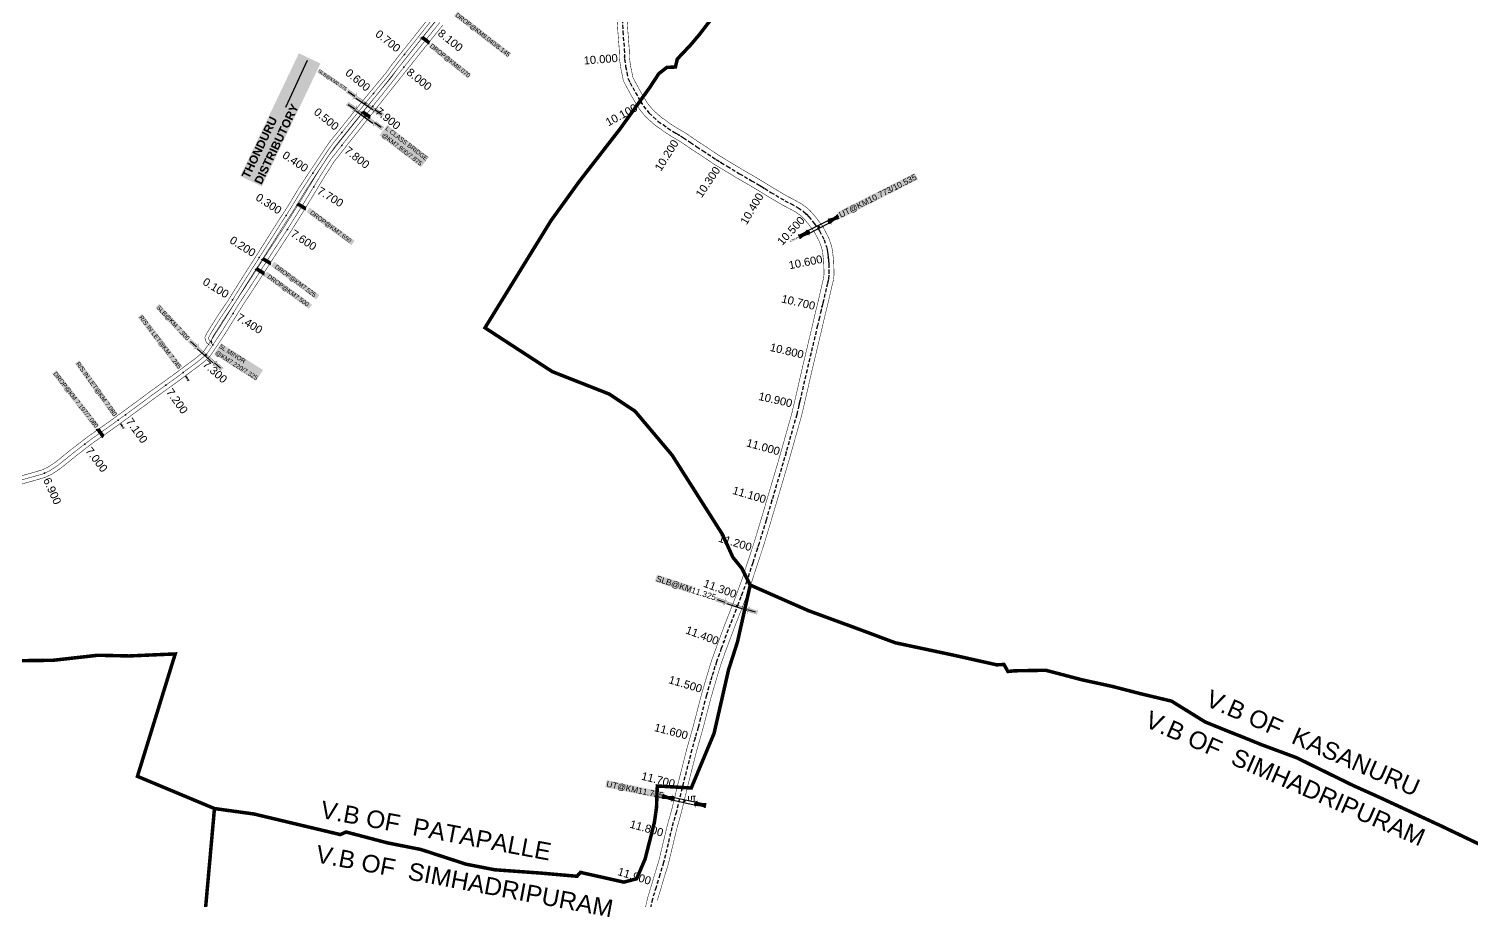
# Model space of a CAD drawing. Header units: inches. Extents: x 174104 to 230935, y 1583276 to 1631460.
# Drawn here: x 188727 to 191611, y 1618726 to 1620468 of the extents above; entities that cross this region are included whole.
import ezdxf
from ezdxf.enums import TextEntityAlignment as Align

# ---------------------------------------------------------------- set-up
doc = ezdxf.new("R2010")
doc.units = ezdxf.units.IN
doc.header["$LTSCALE"] = 15
doc.header["$MEASUREMENT"] = 0
doc.linetypes.add('ACAD_ISO02W100', pattern=[15, 12, -3])
doc.linetypes.add('HIDDEN2', pattern=[0.1875, 0.125, -0.0625])
for name, color, linetype in [('CANAL1', 7, 'Continuous'), ('CHANAGE', 1, 'Continuous'), ('CS', 134, 'Continuous'), ('CSMark', 72, 'Continuous'), ('POINT', 2, 'Continuous'), ('RE REMARKS', 7, 'Continuous'), ('STRUCTURE', 5, 'Continuous'), ('text2', 7, 'Continuous'), ('Unknown_Point_Feature', 7, 'Continuous'), ('VB', 72, 'Continuous'), ('VILLAGE BOUNDRY', 5, 'Continuous')]:
    doc.layers.add(name, color=color, linetype=linetype)
doc.styles.add('section', font='romant.shx', dxfattribs={"height": 2})
doc.styles.get("Standard").update_dxf_attribs({"font": 'arial.ttf'})
doc.dimstyles.get("Standard").update_dxf_attribs({"dimtxt": 0.18, "dimasz": 0.18, "dimexe": 0.18, "dimexo": 0.0625, "dimgap": 0.09, "dimtad": 0, "dimtih": 1, "dimtoh": 1, "dimdec": 4, "dimzin": 0, "dimdsep": 46, "dimtxsty": 'Standard', "dimcen": 0.09, "dimadec": 0, "dimazin": 0, "dimtfac": 1, "dimtdec": 4, "dimtofl": 0, "dimtmove": 0, "dimatfit": 3, "dimfxl": 1, "dimtolj": 1, "dimtzin": 0, "dimarcsym": 0})

# ---------------------------------------------------------------- blocks, each defined once
blk = doc.blocks.new('DROP')
h = blk.add_hatch()
h.set_pattern_fill('ANSI31', color=1, scale=10, angle=45)
h.set_pattern_definition([(90, (-324.4107, -25.7687), (-1.25, 0), [])])
h.paths.add_polyline_path([(-9.9, -4.3), (-13.8, 4.1), (13.8, 4.1), (10.2, -4.3)])
at = {"layer": 'STRUCTURE', "color": 5, "const_width": 0.49}
blk.add_lwpolyline([(-9.9, -4.3), (-13.8, 4.1), (13.8, 4.1), (10.2, -4.3), (-9.9, -4.3)], dxfattribs=at)
at = {"layer": 'STRUCTURE', "color": 5}
blk.add_circle((0, 0), 1.33, dxfattribs=at)
blk = doc.blocks.new('SLB')
at = {"layer": 'STRUCTURE'}
h = blk.add_hatch(dxfattribs=at)
h.set_pattern_fill('DOTS', color=6, scale=20, angle=320.3722, style=0)
h.set_pattern_definition([(320.372247934, (-159.4327, -72.9564), (1.2786241598, 0.5641323054), [0, -1.25])])
h.paths.add_polyline_path([(769699.5, 1706871.1), (769699.5, 1706861.1), (769729.1, 1706861.1), (769732.1, 1706863.1), (769792.1, 1706863.1), (769795.1, 1706861.1), (769824.7, 1706861.1), (769824.7, 1706871.1), (769795.1, 1706871.1), (769792.1, 1706869.1), (769732.1, 1706869.1), (769729.1, 1706871.1)])
at = {"layer": 'STRUCTURE', "color": 6, "const_width": 0.628}
for points in [[(769726.1, 1706877.1), (769726.1, 1706873.1), (769732.1, 1706869.1), (769792.1, 1706869.1), (769798.1, 1706873.1), (769798.1, 1706877.1)], [(769726.1, 1706855.1), (769726.1, 1706859.1), (769732.1, 1706863.1), (769792.1, 1706863.1), (769798.1, 1706859.1), (769798.1, 1706855.1)]]:
    blk.add_lwpolyline(points, dxfattribs=at)
at = {"layer": 'STRUCTURE', "color": 6, "linetype": 'ACAD_ISO02W100', "ltscale": 0.5, "const_width": 0.5}
for points in [[(769699.5, 1706871.1), (769729.1, 1706871.1)], [(769699.5, 1706861.1), (769729.1, 1706861.1)], [(769795.1, 1706871.1), (769824.7, 1706871.1)], [(769795.1, 1706861.1), (769824.7, 1706861.1)]]:
    blk.add_lwpolyline(points, dxfattribs=at)
at = {"layer": 'STRUCTURE', "color": 6}
blk.add_lwpolyline([(769732.1, 1706863.1), (769792.1, 1706863.1)], dxfattribs=at)
blk.add_lwpolyline([(769732.1, 1706863.1), (769792.1, 1706863.1)], dxfattribs=at)
at = {"layer": 'STRUCTURE', "color": 0}
blk.add_circle((769762.1, 1706866.1), 1.24, dxfattribs=at)
for points in [[(769703.8, 1706866), (769726.7, 1706866)], [(769818.6, 1706865.8), (769795.7, 1706865.8)]]:
    blk.add_leader(points, dimstyle='Standard', override={"dimasz": 10, "dimgap": 0.09, "dimtad": 0}, dxfattribs=at)
blk = doc.blocks.new('OT')
at = {"layer": 'STRUCTURE', "color": 190}
for points, const_width in [([(769751.4, 1706595.8), (769729.4, 1706595.8)], 0.5), ([(769751.4, 1706579), (769729.4, 1706579)], 0.5), ([(769775.2, 1706601.8), (769775.2, 1706597.8), (769769.2, 1706593.8), (769761.8, 1706593.8), (769754.4, 1706593.8), (769748.4, 1706597.8), (769748.4, 1706601.8)], 0.5), ([(769748.4, 1706573), (769748.4, 1706577), (769754.4, 1706581), (769761.8, 1706581), (769761.8, 1706581), (769761.8, 1706581), (769769.2, 1706581), (769775.2, 1706577), (769775.2, 1706573)], 0.5), ([(769761.8, 1706593.8), (769761.8, 1706581)], 2.5)]:
    blk.add_lwpolyline(points, dxfattribs=dict(at, const_width=const_width))
at = {"layer": 'STRUCTURE', "color": 0}
blk.add_circle((769761.8, 1706587.4), 1.87, dxfattribs=at)
blk.add_leader([(769732.6, 1706587.4), (769753.8, 1706587.4)], dimstyle='Standard', override={"dimasz": 10, "dimgap": 0.09, "dimtad": 0}, dxfattribs=at)
blk = doc.blocks.new('UT')
at = {"layer": 'STRUCTURE'}
h = blk.add_hatch(dxfattribs=at)
h.set_pattern_fill('DASH', color=150, scale=8, angle=-39.6278, style=0)
h.set_pattern_definition([(320.372247933, (-4370.464, -6260.8811), (1.40800153113, 0.132407282), [1, -1])])
h.paths.add_polyline_path([(765163, 1700681.9), (765165.6, 1700680.6), (765167.2, 1700680.3), (765169.1, 1700680), (765172.4, 1700679.6), (765176.4, 1700679.3), (765179.5, 1700679.5), (765183.1, 1700679.9), (765187.7, 1700680.9), (765188.9, 1700681.2), (765193.1, 1700682.2), (765196.1, 1700680.2), (765196.1, 1700672.2), (765193.1, 1700670.2), (765190.5, 1700670.8), (765188.1, 1700671.3), (765185.5, 1700671.8), (765183.6, 1700672.1), (765181, 1700672.5), (765180.3, 1700672.5), (765178.5, 1700672.6), (765176.7, 1700672.6), (765174.6, 1700672.5), (765172.5, 1700672.3), (765170.4, 1700672), (765168.5, 1700671.7), (765166.1, 1700671.2), (765165, 1700670.8), (765163, 1700669.7)])
h.paths.add_polyline_path([(765259.1, 1700682.2), (765256.1, 1700680.2), (765256.1, 1700672.2), (765259.1, 1700670.2), (765261.9, 1700671), (765264.4, 1700671.6), (765266.4, 1700672), (765269.1, 1700672.5), (765272.7, 1700673), (765276.1, 1700673.1), (765278.6, 1700672.9), (765281.2, 1700672.7), (765283.9, 1700672.3), (765286.4, 1700671.9), (765288, 1700671.3), (765289.2, 1700670.6), (765289.1, 1700682.7), (765287.6, 1700681.8), (765285.7, 1700681.2), (765283, 1700680.7), (765281.2, 1700680.4), (765276.7, 1700679.9), (765272.7, 1700679.9), (765268.7, 1700680.3), (765264.8, 1700681), (765261.2, 1700681.7)])
at = {"layer": 'STRUCTURE', "color": 150, "const_width": 0.628}
for points in [[(765190.1, 1700688.2), (765190.1, 1700684.2), (765196.1, 1700680.2), (765256.1, 1700680.2), (765262.1, 1700684.2), (765262.1, 1700688.2)], [(765190.1, 1700664.2), (765190.1, 1700668.2), (765196.1, 1700672.2), (765256.1, 1700672.2), (765262.1, 1700668.2), (765262.1, 1700664.2)]]:
    blk.add_lwpolyline(points, dxfattribs=at)
at = {"layer": 'STRUCTURE', "color": 150}
for points in [[(765196.1, 1700680.2), (765256.1, 1700680.2)], [(765196.1, 1700672.2), (765256.1, 1700672.2)], [(765196.1, 1700672.2), (765256.1, 1700672.2)]]:
    blk.add_lwpolyline(points, dxfattribs=at)
at = {"layer": 'STRUCTURE', "color": 0}
blk.add_circle((765226.1, 1700676.2), 1.89, dxfattribs=at)
at = {"layer": 'STRUCTURE', "color": 150}
for points in [[(765163, 1700681.9), (765164.4, 1700681.1), (765167.9, 1700680.2), (765171.2, 1700679.8), (765176.1, 1700679.4), (765184.7, 1700680.3), (765193.1, 1700682.2)], [(765163, 1700669.7), (765164.3, 1700670.6), (765167.8, 1700671.6), (765171.2, 1700672.1), (765176, 1700672.6), (765184.7, 1700672), (765193.1, 1700670.2)], [(765289.1, 1700682.7), (765287.8, 1700681.9), (765284.3, 1700680.9), (765280.9, 1700680.4), (765276.1, 1700679.8), (765267.4, 1700680.5), (765259.1, 1700682.2)], [(765289.2, 1700670.6), (765287.8, 1700671.4), (765284.2, 1700672.3), (765280.9, 1700672.7), (765276.1, 1700673.1), (765267.4, 1700672.2), (765259.1, 1700670.2)]]:
    blk.add_spline(points, degree=3, dxfattribs=at)
at = {"layer": 'STRUCTURE', "color": 0}
blk.add_text('STREAM', height=5, dxfattribs=at).set_placement((765148.2, 1700675.8), align=Align.MIDDLE_CENTER)
for points in [[(765190.9, 1700676), (765164.2, 1700675.8)], [(765289.3, 1700676.7), (765265.4, 1700676.4)]]:
    blk.add_leader(points, dimstyle='Standard', override={"dimasz": 10, "dimgap": 0.09, "dimtad": 0}, dxfattribs=at)

msp = doc.modelspace()

# ---------------------------------------------------------------- linework, layer by layer
at = {"layer": 'CANAL1', "color": 200, "const_width": 1}
for points in [[(189089.82155, 1619834.98175), (189088.29814, 1619835.2717), (189086.30791, 1619836.35531), (189082.54583, 1619839.69891), (189080.27398, 1619843.56697), (189078.53764, 1619850.39987), (189082.36832, 1619858.85011), (189087.95897, 1619868.12982), (189104.75513, 1619894.56138), (189126.25263, 1619926.50783), (189135.35186, 1619941.40919), (189150.4754, 1619965.44202), (189167.95742, 1619993.10402), (189174.41372, 1620002.89318), (189186.7279, 1620022.30794), (189206.40272, 1620053.25632), (189224.45691, 1620082.10079), (189236.62768, 1620100.62818), (189243.84869, 1620111.88118), (189265.66428, 1620147.82203), (189287.16164, 1620180.83949), (189319.42786, 1620229.22433), (189329.51192, 1620243.27819), (189349.88364, 1620268.37979), (189395.16681, 1620324.67746), (189440.70252, 1620379.54801), (189450.02402, 1620392.64879), (189466.26323, 1620413.51542), (189496.88984, 1620451.86644), (189544.59754, 1620512.04758)], [(188699.82209, 1619570.79089), (188734.28145, 1619580.37691), (188751.96519, 1619585.4821), (188763.70834, 1619590.75922), (188772.26908, 1619596.21937), (188781.03972, 1619602.22053), (188812.94623, 1619628.09699), (188846.46913, 1619653.63623), (188883.99543, 1619680.04642), (188927.93425, 1619712.03196), (188968.40206, 1619741.96217), (189013.21128, 1619774.28789), (189057.74581, 1619807.26352), (189073.33794, 1619819.90825), (189077.6376, 1619824.77748), (189084.12111, 1619834.41446), (189105.772, 1619867.1075), (189140.12074, 1619922.39082), (189172.29378, 1619971.33708), (189203.74749, 1620020.30272), (189237.15141, 1620071.4973), (189267.59766, 1620120.11191), (189303.99067, 1620180.10561), (189323.87682, 1620211.25396), (189356.00856, 1620252.22022), (189385.41592, 1620288.96267), (189397.37937, 1620304.31182), (189434.9459, 1620351.42736), (189493.06381, 1620424.36605), (189541.87562, 1620484.99906)], [(189094.0137, 1619848.23689), (189093.49827, 1619848.69498), (189093.35295, 1619848.94241), (189093.31535, 1619849.09036), (189094.78191, 1619852.32549), (189099.86465, 1619860.76214), (189116.47273, 1619886.89772), (189138.04015, 1619918.94807), (189147.25119, 1619934.03256), (189162.31729, 1619957.9741), (189179.71938, 1619985.50962), (189186.16939, 1619995.28926), (189198.54646, 1620014.80316), (189218.24374, 1620045.78687), (189236.24245, 1620074.5427), (189248.36994, 1620093.00422), (189255.72583, 1620104.4674), (189277.51735, 1620140.3686), (189298.85199, 1620173.13614), (189330.94245, 1620221.25741), (189340.64439, 1620234.77872), (189360.77344, 1620259.58132), (189406.00863, 1620315.81933), (189451.80811, 1620371.00772), (189461.257, 1620384.28754), (189477.25775, 1620404.84776), (189507.84519, 1620443.14975), (189555.62091, 1620503.41669)], [(189902.86455, 1620485.72546), (189904.43022, 1620461.37438), (189907.13573, 1620426.65273), (189907.88137, 1620406.07538), (189909.89635, 1620390.66776), (189912.58459, 1620378.20308), (189915.23919, 1620364.3459), (189919.81628, 1620355.25811), (189930.81516, 1620334.94018), (189940.99399, 1620317.5004), (189947.50521, 1620306.99479), (189959.19005, 1620292.62197), (189968.54726, 1620283.98949), (189978.85928, 1620274.74295), (189988.9278, 1620268.04783), (189998.53309, 1620260.8285), (190014.81502, 1620250.60057), (190030.38722, 1620241.50582), (190043.68822, 1620232.31999), (190056.73448, 1620223.42391), (190069.15612, 1620215.62901), (190095.49001, 1620197.79777), (190117.99062, 1620184.21216), (190142.47543, 1620169.39175), (190166.809, 1620155.34181), (190183.2055, 1620145.61242), (190205.08828, 1620132.17894), (190233.58641, 1620115.31717), (190245.91121, 1620108.98702), (190259.63572, 1620101.54237), (190268.98655, 1620094.83989), (190274.44783, 1620090.00037), (190278.63761, 1620085.34602), (190285.30173, 1620077.48179), (190288.89297, 1620072.49172), (190295.92193, 1620063.5404), (190298.67283, 1620058.7831), (190307.50289, 1620042.02871), (190312.01314, 1620029.24898), (190313.07316, 1620024.64869), (190313.69753, 1620019.50338), (190314.38276, 1620016.08172), (190314.8471, 1620010.51231), (190315.90102, 1620003.46019), (190316.05299, 1619997.16966), (190316.48432, 1619985.22391), (190316.48517, 1619975.88932), (190315.55167, 1619968.3958), (190313.50002, 1619960.53826), (190311.3344, 1619950.78583), (190304.40606, 1619920.91937), (190301.01646, 1619907.32837), (190297.61225, 1619892.96677), (190293.84165, 1619876.65048), (190272.82659, 1619788.17417), (190259.10292, 1619728.20515), (190252.292, 1619699.11817), (190228.18627, 1619613.59623), (190191.1647, 1619488.31709), (190177.37969, 1619442.59225), (190164.42005, 1619403.35452), (190152.55359, 1619366.89842), (190135.7349, 1619321.54774), (190119.7494, 1619280.80539), (190101.74936, 1619232.6512), (190092.06737, 1619205.58013), (190089.00069, 1619195.8735), (190082.9372, 1619175.65989), (190080.13993, 1619166.37033), (190071.91639, 1619138.03638), (190068.6792, 1619126.06824), (190059.86464, 1619091.94216), (190055.13228, 1619073.72909), (190042.5648, 1619029.469), (190025.84247, 1618963.44464), (190011.64127, 1618905.03634), (190002.83658, 1618873.70343), (189986.14139, 1618803.91354), (189978.62931, 1618779.63959), (189971.16204, 1618754.434), (189963.86839, 1618730.46829), (189959.33948, 1618710.28673)], [(189922.80949, 1620487.2242), (189924.38031, 1620462.79292), (189927.10756, 1620427.79218), (189927.83425, 1620407.7379), (189929.62061, 1620394.0785), (189932.18387, 1620382.1933), (189934.35692, 1620370.84981), (189937.54547, 1620364.51896), (189948.25037, 1620344.7441), (189958.13343, 1620327.81109), (189963.83091, 1620318.61842), (189973.80471, 1620306.35023), (189982.0046, 1620298.78544), (189991.13606, 1620290.59748), (190000.48273, 1620284.38235), (190009.88043, 1620277.31905), (190025.18028, 1620267.70804), (190041.12855, 1620258.39365), (190055.00474, 1620248.81059), (190067.68756, 1620240.16233), (190080.08158, 1620232.38477), (190106.27288, 1620214.65009), (190128.33761, 1620201.32766), (190152.65496, 1620186.60859), (190176.91265, 1620172.60247), (190193.54083, 1620162.73561), (190215.41287, 1620149.30872), (190243.25599, 1620132.8345), (190255.24917, 1620126.67468), (190270.27098, 1620118.52633), (190281.47777, 1620110.49354), (190288.55708, 1620104.2202), (190293.70243, 1620098.50433), (190301.0722, 1620089.80736), (190304.88155, 1620084.51423), (190312.52668, 1620074.77823), (190316.18303, 1620068.45505), (190325.87685, 1620050.06175), (190331.24887, 1620034.84019), (190332.80005, 1620028.10839), (190333.45921, 1620022.67634), (190334.2184, 1620018.88539), (190334.72378, 1620012.82368), (190335.86515, 1620005.18641), (190336.04428, 1619997.77203), (190336.48429, 1619985.58578), (190336.48529, 1619974.64928), (190335.23552, 1619964.61695), (190332.94446, 1619955.8425), (190330.83836, 1619946.35817), (190323.8515, 1619916.23941), (190320.4503, 1619902.60188), (190317.086, 1619888.40869), (190313.31437, 1619872.08791), (190292.30424, 1619783.63237), (190278.58768, 1619723.69443), (190271.66329, 1619694.12282), (190247.40202, 1619608.04909), (190210.32923, 1619482.59661), (190196.4528, 1619436.56855), (190183.42456, 1619397.12312), (190171.44625, 1619360.32341), (190154.42164, 1619314.41746), (190138.4267, 1619273.65107), (190120.5332, 1619225.78187), (190111.02535, 1619199.1977), (190108.11547, 1619189.98738), (190102.09085, 1619169.90335), (190099.3194, 1619160.69953), (190091.1748, 1619132.63757), (190088.01518, 1619120.9562), (190079.2255, 1619086.92647), (190074.43306, 1619068.48212), (190061.88238, 1619024.28123), (190045.25374, 1618958.62676), (190030.99138, 1618899.96695), (190022.19671, 1618868.66967), (190005.44055, 1618798.62497), (189997.7711, 1618773.84249), (189990.31716, 1618748.68188), (189983.21946, 1618725.36002)], [(188704.58791, 1619555.50911), (188738.64455, 1619564.98309), (188757.49081, 1619570.4239), (188771.32966, 1619576.64278), (188781.09092, 1619582.86863), (188790.61228, 1619589.38347), (188822.83577, 1619615.51701), (188855.92487, 1619640.72577), (188893.30857, 1619667.03558), (188937.39975, 1619699.13204), (188977.83994, 1619729.04183), (189022.65272, 1619761.37011), (189067.55019, 1619794.61448), (189084.45006, 1619808.31975), (189090.3264, 1619814.97452), (189097.42889, 1619825.53154), (189119.24, 1619858.4665), (189153.60326, 1619913.77318), (189185.71022, 1619962.61892), (189217.17851, 1620011.60728), (189250.63259, 1620062.8787), (189281.21834, 1620111.71609), (189317.57533, 1620171.65039), (189336.94518, 1620201.99004), (189368.54944, 1620242.28378), (189397.97208, 1620279.04533), (189409.94463, 1620294.40618), (189447.4561, 1620341.45264), (189505.55219, 1620414.36395), (189554.42838, 1620475.07694)]]:
    msp.add_lwpolyline(points, dxfattribs=at)
at = {"layer": 'CANAL1', "color": 1, "linetype": 'HIDDEN2', "ltscale": 4, "const_width": 1}
for points in [[(189091.13035, 1619841.85831), (189090.6832, 1619841.94341), (189090.35905, 1619842.1199), (189088.02205, 1619844.19695), (189086.81346, 1619846.25469), (189085.9265, 1619849.74512), (189088.57511, 1619855.5878), (189093.91181, 1619864.44598), (189110.61393, 1619890.72955), (189132.14639, 1619922.72795), (189141.30153, 1619937.72088), (189156.39635, 1619961.70806), (189173.8384, 1619989.30682), (189180.29156, 1619999.09122), (189192.63718, 1620018.55555), (189212.32323, 1620049.52159), (189230.34968, 1620078.32174), (189242.49881, 1620096.8162), (189249.78726, 1620108.17429), (189271.59081, 1620144.09532), (189293.00681, 1620176.98781), (189325.18515, 1620225.24087), (189335.07815, 1620239.02845), (189355.32854, 1620263.98055), (189400.58772, 1620320.2484), (189446.25531, 1620375.27786), (189455.64051, 1620388.46817), (189471.76049, 1620409.18159), (189502.36752, 1620447.5081), (189550.10922, 1620507.73214)], [(188702.205, 1619563.15), (188736.463, 1619572.68), (188754.728, 1619577.953), (188767.519, 1619583.701), (188776.68, 1619589.544), (188785.826, 1619595.802), (188817.891, 1619621.807), (188851.197, 1619647.181), (188888.652, 1619673.541), (188932.667, 1619705.582), (188973.121, 1619735.502), (189017.932, 1619767.829), (189062.648, 1619800.939), (189078.894, 1619814.114), (189083.982, 1619819.876), (189090.775, 1619829.973), (189112.506, 1619862.787), (189146.862, 1619918.082), (189179.002, 1619966.978), (189210.463, 1620015.955), (189243.892, 1620067.188), (189274.408, 1620115.914), (189310.783, 1620175.878), (189330.411, 1620206.622), (189362.279, 1620247.252), (189391.694, 1620284.004), (189403.662, 1620299.359), (189441.201, 1620346.44), (189499.308, 1620419.365), (189548.152, 1620480.038)]]:
    msp.add_lwpolyline(points, dxfattribs=at)
at = {"layer": 'CANAL1', "color": 1, "linetype": 'HIDDEN2', "ltscale": 4}
msp.add_lwpolyline([(189912.83702, 1620486.47483), (189914.40527, 1620462.08365), (189917.12165, 1620427.22246), (189917.85781, 1620406.90664), (189919.75848, 1620392.37313), (189922.38423, 1620380.19819), (189924.79806, 1620367.59786), (189928.68088, 1620359.88853), (189939.53276, 1620339.84214), (189949.56371, 1620322.65574), (189955.66806, 1620312.80661), (189966.49738, 1620299.4861), (189975.27593, 1620291.38747), (189984.99767, 1620282.67021), (189994.70526, 1620276.21509), (190004.20676, 1620269.07377), (190019.99765, 1620259.1543), (190035.75788, 1620249.94974), (190049.34648, 1620240.56529), (190062.21102, 1620231.79312), (190074.61885, 1620224.00689), (190100.88145, 1620206.22393), (190123.16412, 1620192.76991), (190147.56519, 1620178.00017), (190171.86083, 1620163.97214), (190188.37316, 1620154.17401), (190210.25058, 1620140.74383), (190238.4212, 1620124.07583), (190250.58019, 1620117.83085), (190264.95335, 1620110.03435), (190275.23216, 1620102.66672), (190281.50246, 1620097.11028), (190286.17002, 1620091.92517), (190293.18697, 1620083.64458), (190296.88726, 1620078.50297), (190304.22431, 1620069.15931), (190307.42793, 1620063.61907), (190316.68987, 1620046.04523), (190321.631, 1620032.04458), (190322.9366, 1620026.37854), (190323.57837, 1620021.08986), (190324.30058, 1620017.48355), (190324.78544, 1620011.66799), (190325.88309, 1620004.3233), (190326.04864, 1619997.47084), (190326.48431, 1619985.40484), (190326.48523, 1619975.2693), (190325.3936, 1619966.50637), (190323.22224, 1619958.19038), (190321.08638, 1619948.572), (190314.12878, 1619918.57939), (190310.73338, 1619904.96513), (190307.34913, 1619890.68773), (190303.57801, 1619874.3692), (190282.56542, 1619785.90327), (190268.8453, 1619725.94979), (190261.97765, 1619696.62049), (190237.79414, 1619610.82266), (190200.74696, 1619485.45685), (190186.91624, 1619439.5804), (190173.9223, 1619400.23882), (190161.99992, 1619363.61091), (190145.07827, 1619317.9826), (190129.08805, 1619277.22823), (190111.14128, 1619229.21653), (190101.54636, 1619202.38891), (190098.55808, 1619192.93044), (190092.51403, 1619172.78162), (190089.72966, 1619163.53493), (190081.5456, 1619135.33697), (190078.34719, 1619123.51222), (190069.54507, 1619089.43432), (190064.78267, 1619071.1056), (190052.22359, 1619026.87511), (190035.5481, 1618961.0357), (190021.31632, 1618902.50164), (190012.51664, 1618871.18655), (189995.79097, 1618801.26925), (189988.20021, 1618776.74104), (189980.7396, 1618751.55794), (189973.54393, 1618727.91416), (189969.09236, 1618708.07727)], dxfattribs=at)
at = {"layer": 'CS', "color": 3}
for p in [(189477.65299, 1620416.56025), (189415.52408, 1620338.24672), (189352.55586, 1620260.56411), (189294.5067, 1620179.23696), (189241.10933, 1620094.70101), (189187.4243, 1620010.33684), (189134.01978, 1619925.79591)]:
    msp.add_point(p, dxfattribs=at)
at = {"layer": 'POINT'}
for p in [(189399, 1620319, 80), (190306, 1620072, 23), (189091, 1619843, 79), (190142, 1619314, 24), (190037, 1618924, 25)]:
    msp.add_point(p, dxfattribs=at)
at = {"layer": 'text2', "color": 2, "linetype": 'Continuous'}
for p in [(189520.16947, 1620445.27868, 1), (189476.7107, 1620391.00512), (189414.38293, 1620312.80507), (189398.78639, 1620293.10357, 2), (189401.41681, 1620296.47841, 2), (189352.24343, 1620234.45718), (189296.1837, 1620151.81114), (189272.47328, 1620112.82476, 1), (189243.60707, 1620066.75132), (189202.4252, 1620003.44214, 1), (189189.19743, 1619982.84977), (189189.50018, 1619983.32107, 1), (189134.92295, 1619898.86644), (189094.68211, 1619835.87277, 1), (189080.01261, 1619815.38079), (189080.25627, 1619815.65673, 1), (189035.2549, 1619780.65575, 1), (189000.29019, 1619755.10206), (188904.91005, 1619685.37615, 1), (188919.58387, 1619696.05805), (188869.9245, 1619660.361, 1), (188838.5179, 1619637.52149), (188757.6346, 1619579.25916)]:
    msp.add_point(p, dxfattribs=at)
at = {"layer": 'text2', "color": 3}
for p in [(189917.69327, 1620411.44732), (189951.69105, 1620319.22336), (190026.8544, 1620255.1497), (190110.37435, 1620200.49222), (190196.15545, 1620149.3966), (190281.15334, 1620097.41965), (190325.01764, 1620010.11428), (190312.46783, 1619911.91961), (190289.42106, 1619814.76645), (190266.86622, 1619717.49785), (190240.70593, 1619621.15306), (190212.53857, 1619525.35906), (190183.67775, 1619429.77526), (190151.49022, 1619335.27208), (190115.91206, 1619241.97945), (190084.95748, 1619147.09254), (190058.9848, 1619050.68669), (190033.85207, 1618954.06005), (190009.19858, 1618857.31626), (189983.50035, 1618760.87679)]:
    msp.add_point(p, dxfattribs=at)
at = {"layer": 'Unknown_Point_Feature'}
msp.add_point((189091.99994, 1619839.99988, -999999), dxfattribs=at)
at = {"layer": 'VILLAGE BOUNDRY', "linetype": 'HIDDEN2', "ltscale": 20, "const_width": 7}
for points in [[(190149.25024, 1620562.57222), (190068.00294, 1620456.90719), (190049.70635, 1620435.20316), (190023.26436, 1620407.31842), (190019.46159, 1620391.27504), (190002.25689, 1620390.41622), (189986.25224, 1620377.99872), (189968.19696, 1620350.37876), (189908.7598, 1620267.57681), (189827.25802, 1620162.62513), (189770.78034, 1620084.33904), (189693.07635, 1619958.24301), (189638.69332, 1619869.99164), (189676.24342, 1619845.53369), (189773.09106, 1619782.45275), (189822.37283, 1619763.04261), (189886.85895, 1619737.64408), (189938.56563, 1619703.41228), (190012.80724, 1619615.43235), (190057.13801, 1619545.66137), (190113.45926, 1619457.01888), (190134.36272, 1619411.1457), (190152.2393, 1619389.18582), (190169.0381, 1619355.75865), (190156.07311, 1619297.9896), (190143.47892, 1619241.8727), (190125.64335, 1619186.08884), (190096.74594, 1619059.37173), (190086.12754, 1619033.91918), (190051.12389, 1618950.01464), (189983.2267, 1618954.13203), (189981.67225, 1618911.29326), (189977.36109, 1618881.08875), (189958.90935, 1618808.23861), (189941.91878, 1618768.67889), (189916.46926, 1618761.94551), (189884.14756, 1618769.17774), (189829.53626, 1618781.39744), (189822.63231, 1618773.6519), (189750.72511, 1618779.9545), (189657.90548, 1618786.65619), (189600.67424, 1618797.82931), (189510.43313, 1618827.19026), (189443.39289, 1618840.44707), (189360.95554, 1618862.12122), (189349.4214, 1618856.99741), (189276.85553, 1618874.27687), (189176.72226, 1618898.1207), (189097.75228, 1618908.98561)], [(190169.0381, 1619355.75865), (190285.20488, 1619304.6366), (190380.64354, 1619269.63707), (190458.95784, 1619240.40191), (190574.25406, 1619215.90413), (190661.86008, 1619196.28856), (190676.42295, 1619197.01546), (190684.28083, 1619183.01834), (190697.652, 1619184.35473), (190760.13522, 1619185.38741), (190832.73524, 1619166.26222), (190894.03751, 1619152.90246), (190949.28131, 1619138.58497), (191011.36661, 1619123.78871), (191078.7081, 1619082.09057), (191127.43236, 1619062.29689), (191151.48843, 1619052.8427), (191190.28763, 1619037.06443), (191261.24694, 1619010.69458), (191375.0338, 1618954.83696), (191427.1506, 1618931.44378), (191550.21928, 1618874.37979), (191731.43813, 1618787.67803)], [(188201.97515, 1619273.64874), (188368.07388, 1619237.83338), (188478.72022, 1619223.35757), (188548.81556, 1619217.56727), (188606.16628, 1619211.77697), (188659.4619, 1619207.72377), (188701.24454, 1619204.49834), (188774.94436, 1619205.31796), (188864.44758, 1619215.42279), (188927.23078, 1619214.05102), (189019.27699, 1619218.06567), (188943.73785, 1618973.3659), (189097.75228, 1618908.98561), (189170.97988, 1618898.91076), (189097.75228, 1618908.98561), (189079.49292, 1618704.77715)]]:
    msp.add_lwpolyline(points, dxfattribs=at)

# ---------------------------------------------------------------- block references
for p, xscale, yscale, zscale, rotation in [((189520.16947, 1620445.27868, 1), 0.77, 0.77, 0.77, 142.4821755936667), ((189401.41681, 1620296.47841, 2), 0.7699999999999999, 0.7699999999999999, 0.7699999999999999, 145.6773577142901), ((189272.47328, 1620112.82476, 1), 0.77, 0.77, 0.77, 149.3743550764017), ((189189.50018, 1619983.32107, 1), 0.77, 0.77, 0.77, 148.4224740682793), ((189202.4252, 1620003.44214, 1), 0.77, 0.77, 0.77, 148.7096710962939), ((188869.9245, 1619660.361), 0.77, 0.77, 0.77, 126.2811872859698)]:
    msp.add_blockref('DROP', p, dxfattribs=dict(xscale=xscale, yscale=yscale, zscale=zscale, rotation=rotation))
at = {"layer": 'STRUCTURE', "color": 0}
for name, p, xscale, yscale, zscale, rotation in [('SLB', (-930036.16218, 938579.7483, 80), 0.7, 0.7, 0.7, 325.6159481892919), ('SLB', (-940222.73868, 955568.57438, 2), 0.7000000000000001, 0.7000000000000001, 0.7000000000000001, 324.7490485714719), ('UT', (251367.28396, 316067.36703, 23), 0.7000000000000002, 0.7000000000000002, 0.7000000000000002, 26.9065254278384), ('SLB', (-1006582.58824, 1082885.63161, 1), 0.7000000000000001, 0.7000000000000001, 0.7000000000000001, 318.4575797532927), ('OT', (-441732.00327, 1499445.58625), 0.3429999999999998, 0.3429999999999998, 0.3429999999999998, 305.0772726721021), ('OT', (-441861.75148, 1499349.77552, 1), 0.3429999999999998, 0.3429999999999998, 0.3429999999999998, 305.0772726721021), ('SLB', (-694770.64158, 652446.32731, 24), 0.7000000000000001, 0.7000000000000001, 0.7000000000000001, 341.8085222751129), ('UT', (-593173.47394, 574540.01089, 25), 0.7000000000000002, 0.7000000000000002, 0.7000000000000002, 347.3583774109676)]:
    msp.add_blockref(name, p, dxfattribs=dict(at, xscale=xscale, yscale=yscale, zscale=zscale, rotation=rotation))

# ---------------------------------------------------------------- texts
at = {"layer": 'CHANAGE'}
for s, rotation, p in [('0.700', 321.3896144, (189422.87606, 1620460.71403)), ('0.600', 320.31156024, (189363.07889, 1620383.16789)), ('0.500', 320.93823316, (189300.0164, 1620304.78407)), ('0.400', 326.3020139, (189236.36624, 1620217.85487)), ('0.300', 326.69881962, (189183.02239, 1620133.39978)), ('0.200', 327.61431563, (189130.72231, 1620047.64119)), ('0.100', 328.5904955, (189076.77618, 1619964.37414))]:
    msp.add_text(s, height=16, rotation=rotation, dxfattribs=at).set_placement(p, align=Align.MIDDLE_LEFT)
for s, rotation, p in [('10.000', 4.45547049, (189904.13998, 1620409.43539)), ('10.100', 28.4283919, (189941.52976, 1620311.8671)), ('10.200', 57.86391846, (190020.02605, 1620243.73748)), ('10.300', 55.89722903, (190103.57181, 1620189.731)), ('10.400', 59.31587077, (190189.75194, 1620137.42721)), ('10.500', 47.17370448, (190273.68715, 1620088.9208)), ('10.600', 11.00048585, (190313.16388, 1620007.77773)), ('10.700', 346.93968512, (190298.66963, 1619913.30933)), ('10.800', 346.63859476, (190275.62281, 1619816.07842)), ('10.900', 347.11004593, (190252.85222, 1619718.58799)), ('11.000', 344.25865279, (190227.96977, 1619622.48042)), ('11.100', 343.53692515, (190200.10543, 1619526.62648)), ('11.200', 343.22311812, (190171.60901, 1619430.85301)), ('11.300', 339.65226935, (190140.81914, 1619336.63754)), ('11.400', 339.50425685, (190105.25935, 1619243.2167)), ('11.500', 343.24188249, (190072.32793, 1619147.86761)), ('11.600', 345.43476115, (190044.06974, 1619054.76738)), ('11.700', 345.7872825, (190018.21168, 1618958.08961)), ('11.800', 344.30440371, (189994.8331, 1618860.41069)), ('11.900', 342.80423981, (189970.12801, 1618763.92443))]:
    msp.add_text(s, height=16, rotation=rotation, dxfattribs=at).set_placement(p, align=Align.MIDDLE_RIGHT)
at = {"layer": 'CSMark', "color": 1}
for s, rotation, p in [('8.100', 321.16465427, (189547.84568, 1620462.11599)), ('8.000', 321.45199006, (189485.31365, 1620384.15024)), ('7.900', 321.43366319, (189422.98368, 1620305.94744)), ('7.800', 321.8912587, (189360.89868, 1620227.66846)), ('7.700', 328.75841467, (189305.58857, 1620146.10601)), ('7.600', 326.87596951, (189252.81945, 1620060.74033)), ('7.400', 328.14640625, (189144.26635, 1619893.06119)), ('7.300', 318.55463596, (189077.97367, 1619800.81867)), ('7.200', 305.80696971, (189006.72581, 1619746.18115)), ('7.100', 306.05298456, (188926.05773, 1619687.16485)), ('7.000', 307.30177146, (188845.18404, 1619628.77149)), ('6.900', 294.1981246, (188762.14342, 1619569.22569))]:
    msp.add_text(s, height=16, rotation=rotation, dxfattribs=at).set_placement(p, align=Align.MIDDLE_LEFT)
at = {"layer": 'POINT', "style": 'section'}
msp.add_text(' UT', height=10, dxfattribs=at).set_placement((190037, 1618924, 25))
at = {"layer": 'STRUCTURE', "color": 5, "attachment_point": 1, "bg_fill": 1, "box_fill_scale": 1.1, "bg_fill_color": 7, "bg_fill_true_color": 16777215, "bg_fill_transparency": 0}
for s, insert, char_height, width, rotation in [('\\pi0.52999;DROP@KM8.040/8.145', (189583.73712, 1620500.72157), 9, 133.9542565, 322.18724812), ('\\pi0.52999;DROP@KM8.070', (189532.80583, 1620438.96545), 9, 98.8996862, 321.16465441), ('{\\fArial|b1|i0|c0|p34;\\C1;THONDURU DISTRIBUTORY}', (189151.61127, 1620174.05098), 16.64, 268.695614, 64.47707438), ('SLB@KM0.575', (189308.04035, 1620387.18997, 80), 7, 67.2289359, 325.61594819), ('\\pi0.50544;L CLASS BRIDGE \\P\\pi2.98565;@KM7.800/7.875', (189443.59841, 1620273.98096, 1), 9, 102.8287449, 322.37359434), ('UT@KM10.773/10.535', (190344.88616, 1620100.32185, 23), 12, 171.0340518, 26.90652543), ('\\pi6.02442;DROP@KM7.650', (189288.36893, 1620108.94425), 9, 109.8885402, 323.53188784), ('\\pi6.02988;DROP@KM7.525', (189217.63826, 1620000.72943), 9, 109.9976808, 323.53188784), ('\\pi6.02442;DROP@KM7.500', (189202.86457, 1619981.25358, -1), 9, 109.8885402, 323.81929507), ('\\pi0.3274;SLB@KM 7.300', (188987.42891, 1619916.32832), 9, 89.8321555, 312.97466051), ('\\pi0.5392;R/S IN LET@KM 7.245', (188953.15354, 1619896.35653, -1), 9, 129.7427967, 307.41105581), ('5L MINOR @KM7.220/7.325', (189111.2159, 1619837.79332), 9, 97.6288813, 327.46533585), ('\\pi0.5392;R/S IN LET@KM 7.080 ', (188827.37695, 1619803.55641, -1), 9, 129.6445703, 305.6663351), ('\\pi0.52999;DROP@KM 7.197/7.080', (188781.64168, 1619783.73946, -1), 9, 137.3492087, 307.81862035), ('SLB@KM11.325', (189983.47879, 1619375.10848, 24), 12, 72.6054707, 341.80852228), ('UT@KM11.725', (189883.06055, 1618964.46601, 25), 12, 115.2332333, 348.22574294)]:
    msp.add_mtext(s, dxfattribs=dict(at, insert=insert, char_height=char_height, width=width, rotation=rotation))
at = {"layer": 'VB', "color": 1}
for s, rotation, p in [('V.B OF  KASANURU', 336.46415572, (191083.84359, 1619131.66102)), ('V.B OF  SIMHADRIPURAM ', 336.46415572, (190962.56292, 1619089.7086)), ('V.B OF  PATAPALLE', 349.41728662, (189310.92948, 1618907.8907)), ('V.B OF  SIMHADRIPURAM ', 349.41728662, (189301.51883, 1618819.2011))]:
    msp.add_text(s, height=35, rotation=rotation, dxfattribs=at).set_placement(p, align=Align.MIDDLE_LEFT)

# ---------------------------------------------------------------- leaders
at = {"layer": 'RE REMARKS', "color": 1}
msp.add_leader([(189283.36357, 1620404.19303), (189239.89584, 1620310.25939)], dimstyle='Standard', override={"dimasz": 50}, dxfattribs=at)

doc.saveas('drawing.dxf')
